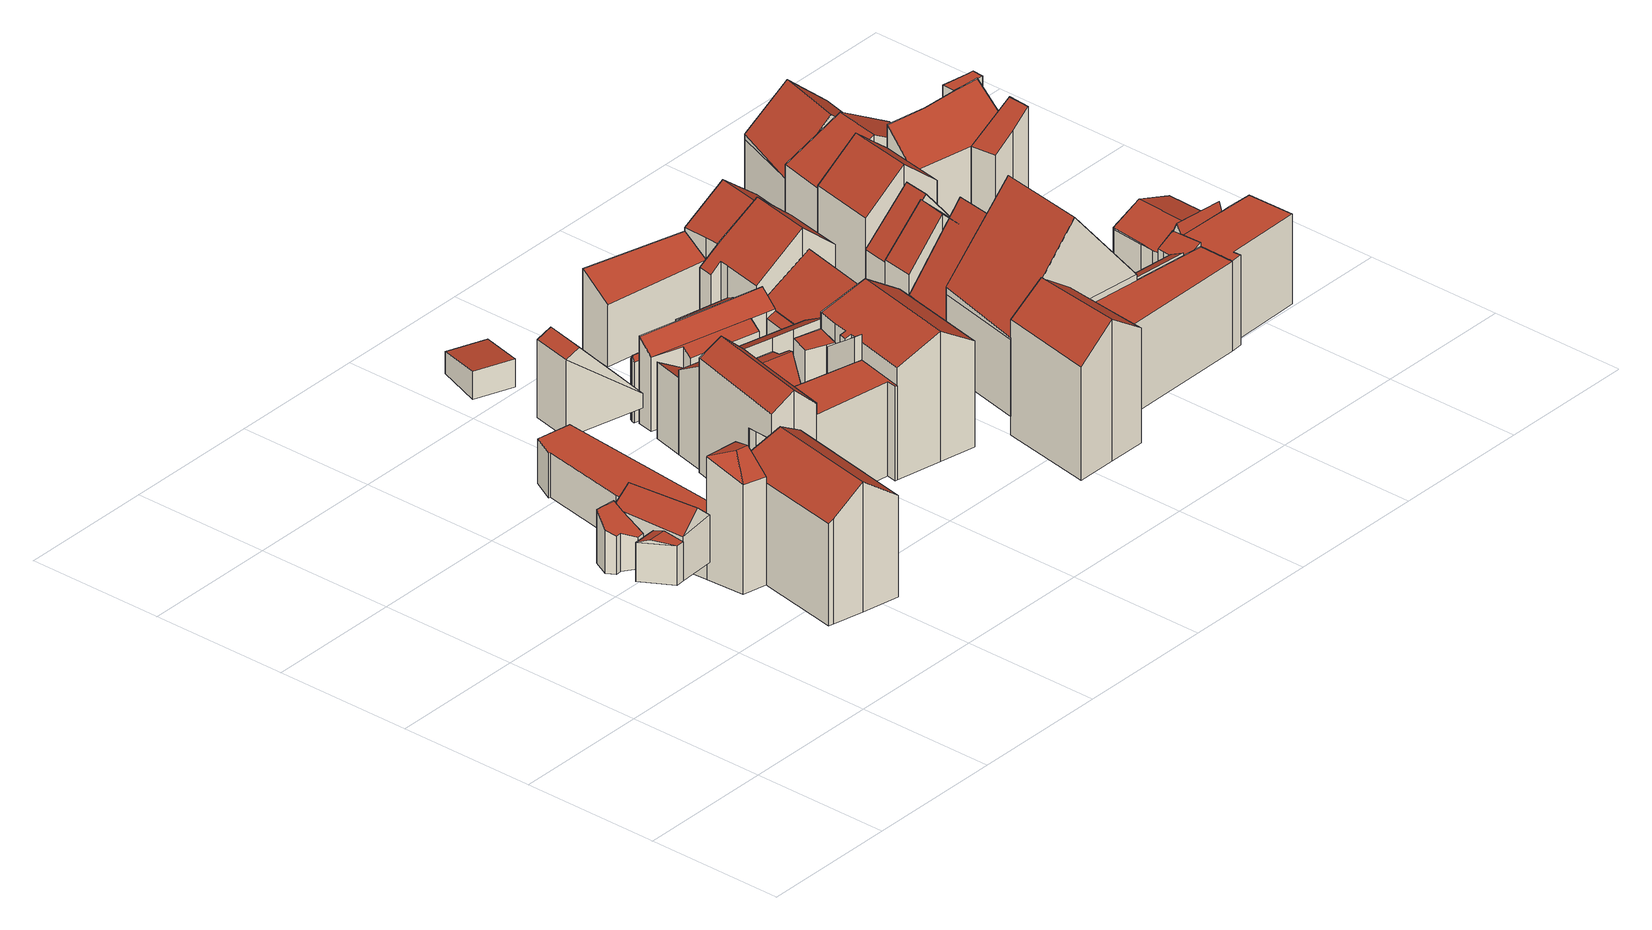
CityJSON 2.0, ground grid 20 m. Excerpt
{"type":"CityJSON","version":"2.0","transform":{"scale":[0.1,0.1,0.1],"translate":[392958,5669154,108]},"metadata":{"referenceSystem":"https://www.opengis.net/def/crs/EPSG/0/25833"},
"CityObjects":{
"building1":{"type":"Building","attributes":{"Gemeindeschluessel":14627140,"Geometrietyp2DReferenz":"3000","function":"31001_9998","roofType":"9999"},"children":["building1-1","building1-2","building1-3"]},
"building1-1":{"type":"BuildingPart","attributes":{"Dachtyp_tdc":"tdcPolyFlatRoof","Dachneigung":32.34,"QualitaetDacherkennung":60,"Geometrietyp2DReferenz":"3000","roofType":"2100","measuredHeight":7.79},"parents":["building1"],"geometry":[{"type":"MultiSurface","lod":"2","boundaries":[[[0,1,2,3]],[[1,4,5,6,2]],[[7,8,9,10]],[[8,11,12,9]],[[11,13,14,12]],[[13,15,16,14]],[[15,0,3,16]],[[15,13,11,8,7,17,4,1,0]],[[3,2,6,10,9,12,14,16]],[[17,5,4]],[[7,10,6,5,17]]],"semantics":{"surfaces":[{"type":"WallSurface"},{"type":"RoofSurface"},{"type":"GroundSurface"},{"type":"ClosureSurface"}],"values":[0,0,0,0,0,0,0,1,2,0,3]}}]},
"building1-2":{"type":"BuildingPart","attributes":{"Dachtyp_tdc":"tdcGableRoof","Dachneigung":10.71,"QualitaetDacherkennung":61,"Geometrietyp2DReferenz":"3000","roofType":"3100","measuredHeight":6.23},"parents":["building1"],"geometry":[{"type":"MultiSurface","lod":"2","boundaries":[[[18,19,20,21]],[[19,22,23,20]],[[22,24,25,23]],[[22,19,26]],[[19,18,27,26]],[[24,22,26,27]],[[21,20,23,25]],[[21,25,24,18]],[[18,24,27]]],"semantics":{"surfaces":[{"type":"WallSurface"},{"type":"RoofSurface"},{"type":"GroundSurface"},{"type":"ClosureSurface"}],"values":[0,0,0,0,1,1,2,3,3]}}]},
"building1-3":{"type":"BuildingPart","attributes":{"Dachtyp_tdc":"tdcGableRoof","Dachneigung":41.96,"QualitaetDacherkennung":70,"Geometrietyp2DReferenz":"3000","roofType":"3100","measuredHeight":9.1},"parents":["building1"],"geometry":[{"type":"MultiSurface","lod":"2","boundaries":[[[28,29,30,31]],[[29,32,18,21,30]],[[5,28,31,6]],[[32,29,33]],[[28,5,34]],[[29,28,34,33]],[[5,17,32,33,34]],[[31,30,21,25,10,6]],[[10,25,24,27,18,32,17,7]],[[6,10,7,17,5]],[[25,21,18,24]],[[24,18,27]]],"semantics":{"surfaces":[{"type":"WallSurface"},{"type":"RoofSurface"},{"type":"GroundSurface"},{"type":"ClosureSurface"}],"values":[0,0,0,0,0,1,1,2,0,3,3,3]}}]},
"building2":{"type":"Building","attributes":{"Gemeindeschluessel":14627140,"Geometrietyp2DReferenz":"3000","function":"31001_9998","roofType":"9999"},"children":["building2-1","building2-2","building2-3","building2-4","building2-5"]},
"building2-1":{"type":"BuildingPart","attributes":{"Dachtyp_tdc":"tdcHipAndGableRoof","Dachneigung":36.72,"QualitaetDacherkennung":51,"Geometrietyp2DReferenz":"3000","roofType":"5000","measuredHeight":18.89},"parents":["building2"],"geometry":[{"type":"MultiSurface","lod":"2","boundaries":[[[35,36,37,38]],[[36,39,40,37]],[[39,41,42,40]],[[41,43,44,42]],[[45,46,47,48,49]],[[50,51,52,53,54]],[[51,55,56,52]],[[55,35,38,56]],[[50,57,46,45,58,59]],[[58,60,43,41,39,36,59]],[[36,35,55,51,50,59]],[[38,37,40,42,44,61,62,48,47,53,52,56]],[[58,63,62,61,60]],[[60,61,44,43]],[[49,63,58,45]],[[48,62,63,49]],[[54,57,50]],[[53,47,46,57,54]]],"semantics":{"surfaces":[{"type":"WallSurface"},{"type":"RoofSurface"},{"type":"GroundSurface"},{"type":"ClosureSurface"}],"values":[0,0,0,0,0,0,0,0,1,1,1,2,3,3,0,3,0,3]}}]},
"building2-2":{"type":"BuildingPart","attributes":{"Dachtyp_tdc":"tdcPolyFlatRoof","Dachneigung":41.8,"QualitaetDacherkennung":26,"Geometrietyp2DReferenz":"3000","roofType":"2100","measuredHeight":17.78},"parents":["building2"],"geometry":[{"type":"MultiSurface","lod":"2","boundaries":[[[64,65,66,67,68]],[[69,54,53,70,71]],[[72,64,68,47,46]],[[72,57,54,69,65,64]],[[68,67,70,53,47]],[[69,71,66,65]],[[71,70,67,66]],[[46,57,72]],[[47,53,54,57,46]]],"semantics":{"surfaces":[{"type":"WallSurface"},{"type":"RoofSurface"},{"type":"GroundSurface"},{"type":"ClosureSurface"}],"values":[0,0,0,1,2,0,3,0,3]}}]},
"building2-3":{"type":"BuildingPart","attributes":{"Dachtyp_tdc":"tdcPolyFlatRoof","Dachneigung":3.46,"QualitaetDacherkennung":58,"Geometrietyp2DReferenz":"3000","roofType":"2100","measuredHeight":9.16},"parents":["building2"],"geometry":[{"type":"MultiSurface","lod":"2","boundaries":[[[66,73,74,67]],[[73,75,76,74]],[[75,77,78,76]],[[77,79,80,78]],[[79,81,82,80]],[[81,71,70,82]],[[71,81,79,77,75,73,66]],[[67,74,76,78,80,82,70]],[[67,70,71,66]]],"semantics":{"surfaces":[{"type":"WallSurface"},{"type":"RoofSurface"},{"type":"GroundSurface"},{"type":"ClosureSurface"}],"values":[0,0,0,0,0,0,1,2,3]}}]},
"building2-4":{"type":"BuildingPart","attributes":{"Dachtyp_tdc":"tdcPolyFlatRoof","Dachneigung":0,"QualitaetDacherkennung":0,"Geometrietyp2DReferenz":"3000","roofType":"9999","measuredHeight":6.48},"parents":["building2"],"geometry":[{"type":"MultiSurface","lod":"2","boundaries":[[[49,83,84,85,86,87,88,89,90,91,63]],[[90,89,92,93]],[[89,88,94,92]],[[88,87,95,94]],[[87,86,96,95]],[[86,85,97,96]],[[85,84,98,97]],[[84,83,99,98]],[[83,49,48,99]],[[93,92,94,95,96,97,98,99,48,62,100]],[[62,48,49,63]],[[93,100,91,90]],[[100,62,63,91]]],"semantics":{"surfaces":[{"type":"RoofSurface"},{"type":"WallSurface"},{"type":"GroundSurface"},{"type":"ClosureSurface"}],"values":[0,1,1,1,1,1,1,1,1,2,3,3,3]}}]},
"building2-5":{"type":"BuildingPart","attributes":{"Dachtyp_tdc":"tdcHipAndGableRoof","Dachneigung":37.63,"QualitaetDacherkennung":44,"Geometrietyp2DReferenz":"3000","roofType":"5000","measuredHeight":18.51},"parents":["building2"],"geometry":[{"type":"MultiSurface","lod":"2","boundaries":[[[101,102,103,44,43]],[[102,104,90,93,103]],[[105,104,102,106]],[[102,101,107,106]],[[107,108,105,106]],[[44,103,93,100,62,61]],[[91,90,104,105]],[[100,93,90,91]],[[108,58,63,91,105]],[[100,91,63,62]],[[60,58,108,107]],[[61,62,63,58,60]],[[101,43,60,107]],[[43,44,61,60]]],"semantics":{"surfaces":[{"type":"WallSurface"},{"type":"RoofSurface"},{"type":"GroundSurface"},{"type":"ClosureSurface"}],"values":[0,0,1,1,1,2,0,3,0,3,0,3,0,3]}}]},
"building3":{"type":"Building","attributes":{"Dachtyp_tdc":"tdcGableRoof","Gemeindeschluessel":14627140,"Dachneigung":46.92,"QualitaetDacherkennung":3,"Geometrietyp2DReferenz":"3000","function":"31001_9998","roofType":"3100","measuredHeight":12.45},"geometry":[{"type":"MultiSurface","lod":"2","boundaries":[[[109,110,111,112]],[[110,113,114,111]],[[113,115,116,114]],[[115,109,112,116]],[[113,110,117]],[[109,115,118]],[[110,109,118,117]],[[115,113,117,118]],[[112,111,114,116]]],"semantics":{"surfaces":[{"type":"WallSurface"},{"type":"RoofSurface"},{"type":"GroundSurface"}],"values":[0,0,0,0,0,0,1,1,2]}}]},
"building4":{"type":"Building","attributes":{"Dachtyp_tdc":"tdcPolyFlatRoof","Gemeindeschluessel":14627140,"Dachneigung":7.16,"QualitaetDacherkennung":87,"Geometrietyp2DReferenz":"3000","function":"31001_9998","roofType":"2100","measuredHeight":4.04},"geometry":[{"type":"MultiSurface","lod":"2","boundaries":[[[119,120,121,122]],[[120,123,124,121]],[[123,125,126,124]],[[125,119,122,126]],[[125,123,120,119]],[[122,121,124,126]]],"semantics":{"surfaces":[{"type":"WallSurface"},{"type":"RoofSurface"},{"type":"GroundSurface"}],"values":[0,0,0,0,1,2]}}]},
"building5":{"type":"Building","attributes":{"Gemeindeschluessel":14627140,"Geometrietyp2DReferenz":"3000","function":"31001_9998","roofType":"9999"},"children":["building5-1","building5-2","building5-3","building5-4","building5-5"]},
"building5-1":{"type":"BuildingPart","attributes":{"Dachtyp_tdc":"tdcGableRoof","Dachneigung":42.73,"QualitaetDacherkennung":72,"Geometrietyp2DReferenz":"3000","roofType":"3100","measuredHeight":18.59},"parents":["building5"],"geometry":[{"type":"MultiSurface","lod":"2","boundaries":[[[127,128,129,130,131]],[[128,132,133,129]],[[132,134,135,133]],[[134,136,137,135]],[[136,138,139,140,137]],[[141,142,143,144,145,146]],[[136,134,132,128]],[[128,127,147,148,142,141,138,136]],[[144,149,150,130,129,133,135,137,140,151,145]],[[148,152,143,142]],[[152,149,144,143]],[[153,152,148,147]],[[153,150,149,152]],[[127,131,153,147]],[[131,130,150,153]],[[141,146,154,139,138]],[[154,151,140,139]],[[146,145,151,154]]],"semantics":{"surfaces":[{"type":"WallSurface"},{"type":"RoofSurface"},{"type":"GroundSurface"},{"type":"ClosureSurface"}],"values":[0,0,0,0,0,0,1,1,2,0,3,0,3,0,3,0,3,3]}}]},
"building5-2":{"type":"BuildingPart","attributes":{"Dachtyp_tdc":"tdcPolyFlatRoof","Dachneigung":0,"QualitaetDacherkennung":36,"Geometrietyp2DReferenz":"3000","roofType":"1000","measuredHeight":13.71},"parents":["building5"],"geometry":[{"type":"MultiSurface","lod":"2","boundaries":[[[143,155,156,144]],[[155,157,158,156]],[[159,160,161,162]],[[160,163,164,161]],[[163,131,130,164]],[[152,153,131,163,160,159,157,155,143]],[[144,156,158,162,161,164,130,150,149]],[[162,158,157,159]],[[150,130,131,153]],[[149,150,153,152]],[[144,149,152,143]]],"semantics":{"surfaces":[{"type":"WallSurface"},{"type":"RoofSurface"},{"type":"GroundSurface"},{"type":"ClosureSurface"}],"values":[0,0,0,0,0,1,2,3,3,3,3]}}]},
"building5-3":{"type":"BuildingPart","attributes":{"Dachtyp_tdc":"tdcPolyFlatRoof","Dachneigung":10.31,"QualitaetDacherkennung":52,"Geometrietyp2DReferenz":"3000","roofType":"2100","measuredHeight":14.03},"parents":["building5"],"geometry":[{"type":"MultiSurface","lod":"2","boundaries":[[[165,166,167,168]],[[166,169,170,167]],[[169,171,172,170]],[[171,173,174,172]],[[173,171,169,166,165]],[[168,167,170,172,174]],[[165,168,174,173]]],"semantics":{"surfaces":[{"type":"WallSurface"},{"type":"RoofSurface"},{"type":"GroundSurface"},{"type":"ClosureSurface"}],"values":[0,0,0,0,1,2,3]}}]},
"building5-4":{"type":"BuildingPart","attributes":{"Dachtyp_tdc":"tdcGableRoof","Dachneigung":64.86,"QualitaetDacherkennung":10,"Geometrietyp2DReferenz":"3000","roofType":"3100","measuredHeight":13.78},"parents":["building5"],"geometry":[{"type":"MultiSurface","lod":"2","boundaries":[[[139,175,176,140]],[[175,177,178,176]],[[177,179,180,178]],[[179,181,182,180]],[[181,183,184,182]],[[183,146,145,184]],[[181,179,177,175,139,154]],[[154,146,183,181]],[[151,140,176,178,180,182,184,145]],[[139,140,151,154]],[[151,145,146,154]]],"semantics":{"surfaces":[{"type":"WallSurface"},{"type":"RoofSurface"},{"type":"GroundSurface"},{"type":"ClosureSurface"}],"values":[0,0,0,0,0,0,1,1,2,3,3]}}]},
"building5-5":{"type":"BuildingPart","attributes":{"Dachtyp_tdc":"tdcGableRoof","Dachneigung":21.39,"QualitaetDacherkennung":45,"Geometrietyp2DReferenz":"3000","roofType":"3100","measuredHeight":18.96},"parents":["building5"],"geometry":[{"type":"MultiSurface","lod":"2","boundaries":[[[185,186,187,188]],[[186,189,190,187]],[[189,191,192,190]],[[191,193,165,168,192]],[[194,195,196,174,173]],[[195,197,198,196]],[[197,199,200,198]],[[199,201,202,200]],[[201,203,159,162,202]],[[204,185,188,158,157]],[[201,199,197,195]],[[195,194,193,191,189,186,185,204,203,201]],[[188,187,190,192,168,174,196,198,200,202,162,158]],[[173,165,193,194]],[[173,174,168,165]],[[157,159,203,204]],[[157,158,162,159]]],"semantics":{"surfaces":[{"type":"WallSurface"},{"type":"RoofSurface"},{"type":"GroundSurface"},{"type":"ClosureSurface"}],"values":[0,0,0,0,0,0,0,0,0,0,1,1,2,0,3,0,3]}}]},
"building6":{"type":"Building","attributes":{"Dachtyp_tdc":"tdcPolyFlatRoof","Gemeindeschluessel":14627140,"Dachneigung":36.92,"QualitaetDacherkennung":30,"Geometrietyp2DReferenz":"3000","function":"31001_9998","roofType":"2100","measuredHeight":16.71},"geometry":[{"type":"MultiSurface","lod":"2","boundaries":[[[205,206,207,208]],[[206,209,210,207]],[[209,211,212,210]],[[211,213,214,212]],[[213,215,216,214]],[[215,217,218,216]],[[217,219,220,218]],[[219,205,208,220]],[[219,217,215,213,211,209,206,205]],[[208,207,210,212,214,216,218,220]]],"semantics":{"surfaces":[{"type":"WallSurface"},{"type":"RoofSurface"},{"type":"GroundSurface"}],"values":[0,0,0,0,0,0,0,0,1,2]}}]},
"building7":{"type":"Building","attributes":{"Dachtyp_tdc":"tdcPolyFlatRoof","Gemeindeschluessel":14627140,"Dachneigung":30.52,"QualitaetDacherkennung":58,"Geometrietyp2DReferenz":"3000","function":"31001_9998","roofType":"2100","measuredHeight":11.02},"geometry":[{"type":"MultiSurface","lod":"2","boundaries":[[[221,222,223,224]],[[222,225,226,223]],[[225,227,228,226]],[[227,229,230,228]],[[229,221,224,230]],[[229,227,225,222,221]],[[224,223,226,228,230]]],"semantics":{"surfaces":[{"type":"WallSurface"},{"type":"RoofSurface"},{"type":"GroundSurface"}],"values":[0,0,0,0,0,1,2]}}]},
"building8":{"type":"Building","attributes":{"Gemeindeschluessel":14627140,"Geometrietyp2DReferenz":"3000","function":"31001_9998","roofType":"9999"},"children":["building8-1","building8-2","building8-3","building8-4","building8-5"]},
"building8-1":{"type":"BuildingPart","attributes":{"Dachtyp_tdc":"tdcPolyFlatRoof","Dachneigung":31.2,"QualitaetDacherkennung":47,"Geometrietyp2DReferenz":"3000","roofType":"2100","measuredHeight":14.94},"parents":["building8"],"geometry":[{"type":"MultiSurface","lod":"2","boundaries":[[[231,232,233,234,235]],[[232,236,237,233]],[[236,238,239,237]],[[238,240,241,242,239]],[[243,244,245,246,247,248]],[[244,243,240,238,236,232,231]],[[234,233,237,239,242,247,246]],[[248,241,240,243]],[[248,247,242,241]],[[235,245,244,231]],[[235,234,246,245]]],"semantics":{"surfaces":[{"type":"WallSurface"},{"type":"RoofSurface"},{"type":"GroundSurface"},{"type":"ClosureSurface"}],"values":[0,0,0,0,0,1,2,0,3,0,3]}}]},
"building8-2":{"type":"BuildingPart","attributes":{"Dachtyp_tdc":"tdcPolyFlatRoof","Dachneigung":31.02,"QualitaetDacherkennung":40,"Geometrietyp2DReferenz":"3000","roofType":"2100","measuredHeight":10.81},"parents":["building8"],"geometry":[{"type":"MultiSurface","lod":"2","boundaries":[[[249,250,251,252]],[[250,253,254,251]],[[255,256,257,258]],[[255,259,260,256]],[[259,249,252,260]],[[259,255,258,253,250,249]],[[252,251,254,257,256,260]],[[258,257,254,253]]],"semantics":{"surfaces":[{"type":"WallSurface"},{"type":"RoofSurface"},{"type":"GroundSurface"},{"type":"ClosureSurface"}],"values":[0,0,0,0,0,1,2,3]}}]},
"building8-3":{"type":"BuildingPart","attributes":{"Dachtyp_tdc":"tdcPolyFlatRoof","Dachneigung":30.81,"QualitaetDacherkennung":77,"Geometrietyp2DReferenz":"3000","roofType":"2100","measuredHeight":11.13},"parents":["building8"],"geometry":[{"type":"MultiSurface","lod":"2","boundaries":[[[261,262,263,264]],[[262,248,247,263]],[[241,265,266,242]],[[265,261,264,266]],[[265,241,248,262,261]],[[264,263,247,242,266]],[[242,247,248,241]]],"semantics":{"surfaces":[{"type":"WallSurface"},{"type":"RoofSurface"},{"type":"GroundSurface"},{"type":"ClosureSurface"}],"values":[0,0,0,0,1,2,3]}}]},
"building8-4":{"type":"BuildingPart","attributes":{"Dachtyp_tdc":"tdcPolyFlatRoof","Dachneigung":38.58,"QualitaetDacherkennung":48,"Geometrietyp2DReferenz":"3000","roofType":"2100","measuredHeight":12.8},"parents":["building8"],"geometry":[{"type":"MultiSurface","lod":"2","boundaries":[[[267,268,269,270,271]],[[268,255,256,269]],[[255,258,257,256]],[[253,272,273,254]],[[272,274,275,276,273]],[[272,253,258,255,268,267,274]],[[276,270,269,256,257,254,273]],[[267,271,275,274]],[[271,270,276,275]],[[254,257,258,253]]],"semantics":{"surfaces":[{"type":"WallSurface"},{"type":"RoofSurface"},{"type":"GroundSurface"},{"type":"ClosureSurface"}],"values":[0,0,0,0,0,1,2,0,3,3]}}]},
"building8-5":{"type":"BuildingPart","attributes":{"Dachtyp_tdc":"tdcGableRoof","Dachneigung":34.44,"QualitaetDacherkennung":52,"Geometrietyp2DReferenz":"3000","roofType":"3100","measuredHeight":15.56},"parents":["building8"],"geometry":[{"type":"MultiSurface","lod":"2","boundaries":[[[277,235,234,278]],[[245,227,279,246]],[[227,271,270,279]],[[275,280,281,276]],[[280,277,278,281]],[[282,283,284,285]],[[286,287,288,289,284,283,275]],[[235,289,288,245]],[[277,285,284,289,235]],[[245,288,287,227]],[[227,287,286,271]],[[271,286,275]],[[280,282,285,277]],[[275,283,282,280]],[[278,234,246,279,270,276,281]],[[246,234,235,245]],[[276,270,271,275]]],"semantics":{"surfaces":[{"type":"WallSurface"},{"type":"RoofSurface"},{"type":"GroundSurface"},{"type":"ClosureSurface"}],"values":[0,0,0,0,0,1,1,0,0,0,0,0,0,0,2,3,3]}}]},
"building9":{"type":"Building","attributes":{"Dachtyp_tdc":"tdcPolyFlatRoof","Gemeindeschluessel":14627140,"Dachneigung":26.8,"QualitaetDacherkennung":68,"Geometrietyp2DReferenz":"3000","function":"31001_9998","roofType":"2100","measuredHeight":10.1},"geometry":[{"type":"MultiSurface","lod":"2","boundaries":[[[227,290,226,228]],[[290,291,292,226]],[[291,271,293,292]],[[271,227,228,293]],[[271,291,290,227]],[[228,226,292,293]]],"semantics":{"surfaces":[{"type":"WallSurface"},{"type":"RoofSurface"},{"type":"GroundSurface"}],"values":[0,0,0,0,1,2]}}]},
"building10":{"type":"Building","attributes":{"Gemeindeschluessel":14627140,"Geometrietyp2DReferenz":"3000","function":"31001_9998","roofType":"9999"},"children":["building10-1","building10-2","building10-3","building10-4"]},
"building10-1":{"type":"BuildingPart","attributes":{"Dachtyp_tdc":"tdcPolyFlatRoof","Dachneigung":29.76,"QualitaetDacherkennung":51,"Geometrietyp2DReferenz":"3000","roofType":"2100","measuredHeight":11.48},"parents":["building10"],"geometry":[{"type":"MultiSurface","lod":"2","boundaries":[[[294,295,296,297,298]],[[299,300,301,302,303]],[[300,304,305,301]],[[304,300,299,295,294]],[[298,297,302,301,305]],[[299,303,296,295]],[[303,302,297,296]],[[298,305,304,294]]],"semantics":{"surfaces":[{"type":"WallSurface"},{"type":"RoofSurface"},{"type":"GroundSurface"},{"type":"ClosureSurface"}],"values":[0,0,0,1,2,0,3,3]}}]},
"building10-2":{"type":"BuildingPart","attributes":{"Dachtyp_tdc":"tdcPolyFlatRoof","Dachneigung":0,"QualitaetDacherkennung":44,"Geometrietyp2DReferenz":"3000","roofType":"1000","measuredHeight":7.22},"parents":["building10"],"geometry":[{"type":"MultiSurface","lod":"2","boundaries":[[[296,306,307,297]],[[308,309,310,311]],[[309,303,302,310]],[[309,308,306,296,303]],[[302,297,307,311,310]],[[297,302,303,296]],[[311,307,306,308]]],"semantics":{"surfaces":[{"type":"WallSurface"},{"type":"RoofSurface"},{"type":"GroundSurface"},{"type":"ClosureSurface"}],"values":[0,0,0,1,2,3,3]}}]},
"building10-3":{"type":"BuildingPart","attributes":{"Dachtyp_tdc":"tdcGableRoof","Dachneigung":39.91,"QualitaetDacherkennung":73,"Geometrietyp2DReferenz":"3000","roofType":"3100","measuredHeight":18.62},"parents":["building10"],"geometry":[{"type":"MultiSurface","lod":"2","boundaries":[[[312,313,314,315]],[[313,316,317,314]],[[316,318,319,317]],[[318,320,321,319]],[[320,322,323,321]],[[322,324,325,323]],[[324,326,327,325]],[[326,328,294,298,327]],[[329,312,315,305,304]],[[326,324,322,320]],[[320,318,316,313,312,329,328,326]],[[315,314,317,319,321,323,325,327,298,305]],[[329,304,294,328]],[[304,305,298,294]]],"semantics":{"surfaces":[{"type":"WallSurface"},{"type":"RoofSurface"},{"type":"GroundSurface"},{"type":"ClosureSurface"}],"values":[0,0,0,0,0,0,0,0,0,1,1,2,0,3]}}]},
"building10-4":{"type":"BuildingPart","attributes":{"Dachtyp_tdc":"tdcFreeFormRoof","Dachneigung":59.51,"QualitaetDacherkennung":10,"Geometrietyp2DReferenz":"3000","roofType":"5000","measuredHeight":9.72},"parents":["building10"],"geometry":[{"type":"MultiSurface","lod":"2","boundaries":[[[330,331,332,333]],[[331,334,335,332]],[[334,336,308,311,335]],[[337,307,306]],[[337,338,339,307]],[[338,330,333,339]],[[337,336,340]],[[336,334,331,340]],[[331,330,338,337,340]],[[333,332,335,311,307,339]],[[306,308,336,337]],[[307,311,308,306]]],"semantics":{"surfaces":[{"type":"WallSurface"},{"type":"RoofSurface"},{"type":"GroundSurface"},{"type":"ClosureSurface"}],"values":[0,0,0,0,0,0,1,1,1,2,0,3]}}]},
"building11":{"type":"Building","attributes":{"Dachtyp_tdc":"tdcPolyFlatRoof","Gemeindeschluessel":14627140,"Dachneigung":31.06,"QualitaetDacherkennung":54,"Geometrietyp2DReferenz":"3000","function":"31001_9998","roofType":"2100","measuredHeight":11.95},"geometry":[{"type":"MultiSurface","lod":"2","boundaries":[[[341,342,343,344]],[[342,345,346,343]],[[345,347,348,346]],[[347,341,344,348]],[[347,345,342,341]],[[344,343,346,348]]],"semantics":{"surfaces":[{"type":"WallSurface"},{"type":"RoofSurface"},{"type":"GroundSurface"}],"values":[0,0,0,0,1,2]}}]},
"building12":{"type":"Building","attributes":{"Dachtyp_tdc":"tdcGableRoof","Gemeindeschluessel":14627140,"Dachneigung":37.2,"QualitaetDacherkennung":75,"Geometrietyp2DReferenz":"3000","function":"31001_9998","roofType":"3100","measuredHeight":17.31},"geometry":[{"type":"MultiSurface","lod":"2","boundaries":[[[349,350,351,352]],[[350,353,354,351]],[[353,355,356,354]],[[355,357,358,356]],[[357,359,360,358]],[[359,361,362,360]],[[361,349,352,362]],[[357,355,353,350,349]],[[349,361,359,357]],[[352,351,354,356,358,360,362]]],"semantics":{"surfaces":[{"type":"WallSurface"},{"type":"RoofSurface"},{"type":"GroundSurface"}],"values":[0,0,0,0,0,0,0,1,1,2]}}]},
"building13":{"type":"Building","attributes":{"Dachtyp_tdc":"tdcGableRoof","Gemeindeschluessel":14627140,"Dachneigung":48.92,"QualitaetDacherkennung":55,"Geometrietyp2DReferenz":"3000","function":"31001_9998","roofType":"3100","measuredHeight":24.07},"geometry":[{"type":"MultiSurface","lod":"2","boundaries":[[[363,364,365,366]],[[364,367,368,365]],[[367,369,370,368]],[[369,371,372,370]],[[371,373,374,372]],[[373,375,376,374]],[[375,363,366,376]],[[377,378,379,380]],[[378,373,381,382,383,384,379]],[[363,380,379,384,364]],[[364,384,383,367]],[[367,383,382,369]],[[369,382,381,371]],[[371,381,373]],[[375,377,380,363]],[[373,378,377,375]],[[366,365,368,370,372,374,376]]],"semantics":{"surfaces":[{"type":"WallSurface"},{"type":"RoofSurface"},{"type":"GroundSurface"}],"values":[0,0,0,0,0,0,0,1,1,0,0,0,0,0,0,0,2]}}]},
"building14":{"type":"Building","attributes":{"Dachtyp_tdc":"tdcGableRoof","Gemeindeschluessel":14627140,"Dachneigung":51.82,"QualitaetDacherkennung":73,"Geometrietyp2DReferenz":"3000","function":"31001_9998","roofType":"3100","measuredHeight":17.59},"geometry":[{"type":"MultiSurface","lod":"2","boundaries":[[[385,386,387,388]],[[386,389,390,387]],[[389,391,392,390]],[[391,385,388,392]],[[389,386,393]],[[385,391,394]],[[386,385,394,393]],[[391,389,393,394]],[[388,387,390,392]]],"semantics":{"surfaces":[{"type":"WallSurface"},{"type":"RoofSurface"},{"type":"GroundSurface"}],"values":[0,0,0,0,0,0,1,1,2]}}]},
"building15":{"type":"Building","attributes":{"Gemeindeschluessel":14627140,"Geometrietyp2DReferenz":"3000","function":"31001_9998","roofType":"9999"},"children":["building15-1","building15-2","building15-3","building15-4"]},
"building15-1":{"type":"BuildingPart","attributes":{"Dachtyp_tdc":"tdcPolyFlatRoof","Dachneigung":0,"QualitaetDacherkennung":46,"Geometrietyp2DReferenz":"3000","roofType":"1000","measuredHeight":13.16},"parents":["building15"],"geometry":[{"type":"MultiSurface","lod":"2","boundaries":[[[395,396,397,398,399]],[[400,401,402,403]],[[400,404,405,401]],[[404,406,407,405]],[[406,408,409,407]],[[408,410,411,409]],[[410,412,413,414,411]],[[412,410,408,406,404,400,403,396,395]],[[398,397,402,401,405,407,409,411,414]],[[403,402,397,396]],[[399,413,412,395]],[[399,398,414,413]]],"semantics":{"surfaces":[{"type":"WallSurface"},{"type":"RoofSurface"},{"type":"GroundSurface"},{"type":"ClosureSurface"}],"values":[0,0,0,0,0,0,0,1,2,3,0,3]}}]},
"building15-2":{"type":"BuildingPart","attributes":{"Dachtyp_tdc":"tdcGableRoof","Dachneigung":36.34,"QualitaetDacherkennung":87,"Geometrietyp2DReferenz":"3000","roofType":"3100","measuredHeight":20.65},"parents":["building15"],"geometry":[{"type":"MultiSurface","lod":"2","boundaries":[[[415,416,417,418]],[[416,419,420,417]],[[419,421,422,420]],[[421,423,424,422]],[[423,425,426,427,424]],[[428,415,418,429,430]],[[423,421,419,416]],[[416,415,428,425,423]],[[418,417,420,422,424,427,429]],[[428,430,426,425]],[[430,429,427,426]]],"semantics":{"surfaces":[{"type":"WallSurface"},{"type":"RoofSurface"},{"type":"GroundSurface"},{"type":"ClosureSurface"}],"values":[0,0,0,0,0,0,1,1,2,0,3]}}]},
"building15-3":{"type":"BuildingPart","attributes":{"Dachtyp_tdc":"tdcFreeFormRoof","Dachneigung":67.02,"QualitaetDacherkennung":30,"Geometrietyp2DReferenz":"3000","roofType":"5000","measuredHeight":14.68},"parents":["building15"],"geometry":[{"type":"MultiSurface","lod":"2","boundaries":[[[431,403,402,432]],[[396,433,434,397]],[[433,431,432,434]],[[435,433,396]],[[436,435,396,403]],[[436,403,431]],[[435,436,431,433]],[[432,402,397,434]],[[397,402,403,396]]],"semantics":{"surfaces":[{"type":"WallSurface"},{"type":"RoofSurface"},{"type":"GroundSurface"},{"type":"ClosureSurface"}],"values":[0,0,0,0,1,0,1,2,3]}}]},
"building15-4":{"type":"BuildingPart","attributes":{"Dachtyp_tdc":"tdcPolyFlatRoof","Dachneigung":0,"QualitaetDacherkennung":48,"Geometrietyp2DReferenz":"3000","roofType":"1000","measuredHeight":13.04},"parents":["building15"],"geometry":[{"type":"MultiSurface","lod":"2","boundaries":[[[426,437,438,427]],[[437,399,398,438]],[[413,439,440,414]],[[439,430,429,440]],[[430,439,413,399,437,426]],[[427,438,398,414,440,429]],[[414,398,399,413]],[[427,429,430,426]]],"semantics":{"surfaces":[{"type":"WallSurface"},{"type":"RoofSurface"},{"type":"GroundSurface"},{"type":"ClosureSurface"}],"values":[0,0,0,0,1,2,3,3]}}]},
"building16":{"type":"Building","attributes":{"Dachtyp_tdc":"tdcGableRoof","Gemeindeschluessel":14627140,"Dachneigung":43.88,"QualitaetDacherkennung":34,"Geometrietyp2DReferenz":"3000","function":"31001_9998","roofType":"3100","measuredHeight":16.61},"geometry":[{"type":"MultiSurface","lod":"2","boundaries":[[[441,442,443,444]],[[442,445,446,443]],[[445,447,448,446]],[[447,449,450,448]],[[449,451,452,450]],[[451,453,454,452]],[[453,455,456,454]],[[455,441,444,456]],[[451,449,447,445]],[[445,442,441,455,453,451]],[[444,443,446,448,450,452,454,456]]],"semantics":{"surfaces":[{"type":"WallSurface"},{"type":"RoofSurface"},{"type":"GroundSurface"}],"values":[0,0,0,0,0,0,0,0,1,1,2]}}]},
"building17":{"type":"Building","attributes":{"Dachtyp_tdc":"tdcFreeFormRoof","Gemeindeschluessel":14627140,"Dachneigung":51.37,"QualitaetDacherkennung":53,"Geometrietyp2DReferenz":"3000","function":"31001_9998","roofType":"5000","measuredHeight":16.2},"geometry":[{"type":"MultiSurface","lod":"2","boundaries":[[[457,458,459,460]],[[458,461,462,459]],[[461,463,464,462]],[[463,465,466,464]],[[465,467,468,466]],[[467,457,460,468]],[[469,470,471,472]],[[473,474,475,469,472,467]],[[461,475,474,463]],[[458,470,469,475,461]],[[463,474,473,465]],[[465,473,467]],[[457,471,470,458]],[[467,472,471,457]],[[460,459,462,464,466,468]]],"semantics":{"surfaces":[{"type":"WallSurface"},{"type":"RoofSurface"},{"type":"GroundSurface"}],"values":[0,0,0,0,0,0,1,1,0,0,0,0,0,0,2]}}]},
"building18":{"type":"Building","attributes":{"Dachtyp_tdc":"tdcGableRoof","Gemeindeschluessel":14627140,"Dachneigung":39.93,"QualitaetDacherkennung":62,"Geometrietyp2DReferenz":"3000","function":"31001_9998","roofType":"3100","measuredHeight":18.8},"geometry":[{"type":"MultiSurface","lod":"2","boundaries":[[[476,477,478,479]],[[477,480,481,478]],[[480,482,462,481]],[[482,483,484,462]],[[483,485,459,484]],[[485,486,487,459]],[[486,476,479,487]],[[483,482,480,477,476]],[[476,486,485,483]],[[479,478,481,462,484,459,487]]],"semantics":{"surfaces":[{"type":"WallSurface"},{"type":"RoofSurface"},{"type":"GroundSurface"}],"values":[0,0,0,0,0,0,0,1,1,2]}}]},
"building19":{"type":"Building","attributes":{"Dachtyp_tdc":"tdcGableRoof","Gemeindeschluessel":14627140,"Dachneigung":24.1,"QualitaetDacherkennung":64,"Geometrietyp2DReferenz":"3000","function":"31001_9998","roofType":"3100","measuredHeight":16.64},"geometry":[{"type":"MultiSurface","lod":"2","boundaries":[[[488,489,490,491]],[[489,492,493,490]],[[492,494,495,493]],[[494,496,497,495]],[[496,498,499,497]],[[498,500,501,499]],[[500,502,503,501]],[[502,504,505,503]],[[504,488,491,505]],[[500,498,496,494]],[[494,492,489,488,504,502,500]],[[491,490,493,495,497,499,501,503,505]]],"semantics":{"surfaces":[{"type":"WallSurface"},{"type":"RoofSurface"},{"type":"GroundSurface"}],"values":[0,0,0,0,0,0,0,0,0,1,1,2]}}]},
"building20":{"type":"Building","attributes":{"Dachtyp_tdc":"tdcPolyFlatRoof","Gemeindeschluessel":14627140,"Dachneigung":0,"QualitaetDacherkennung":16,"Geometrietyp2DReferenz":"3000","function":"31001_9998","roofType":"1000","measuredHeight":2.37},"geometry":[{"type":"MultiSurface","lod":"2","boundaries":[[[506,507,508,509]],[[507,510,511,508]],[[510,512,513,511]],[[512,506,509,513]],[[512,510,507,506]],[[509,508,511,513]]],"semantics":{"surfaces":[{"type":"WallSurface"},{"type":"RoofSurface"},{"type":"GroundSurface"}],"values":[0,0,0,0,1,2]}}]},
"building21":{"type":"Building","attributes":{"Dachtyp_tdc":"tdcPolyFlatRoof","Gemeindeschluessel":14627140,"Dachneigung":2.97,"QualitaetDacherkennung":45,"Geometrietyp2DReferenz":"3000","function":"31001_9998","roofType":"2100","measuredHeight":2.1},"geometry":[{"type":"MultiSurface","lod":"2","boundaries":[[[514,515,516,517]],[[515,518,519,516]],[[518,520,521,519]],[[520,522,523,521]],[[522,524,525,523]],[[524,514,517,525]],[[524,522,520,518,515,514]],[[517,516,519,521,523,525]]],"semantics":{"surfaces":[{"type":"WallSurface"},{"type":"RoofSurface"},{"type":"GroundSurface"}],"values":[0,0,0,0,0,0,1,2]}}]},
"building22":{"type":"Building","attributes":{"Gemeindeschluessel":14627140,"Geometrietyp2DReferenz":"3000","function":"31001_9998","roofType":"9999"},"children":["building22-1","building22-2","building22-3","building22-4"]},
"building22-1":{"type":"BuildingPart","attributes":{"Dachtyp_tdc":"tdcPolyFlatRoof","Dachneigung":3.43,"QualitaetDacherkennung":69,"Geometrietyp2DReferenz":"3000","roofType":"2100","measuredHeight":4.77},"parents":["building22"],"geometry":[{"type":"MultiSurface","lod":"2","boundaries":[[[526,527,528,529]],[[527,530,531,528]],[[532,526,529,533]],[[532,530,527,526]],[[529,528,531,533]],[[532,533,531,530]]],"semantics":{"surfaces":[{"type":"WallSurface"},{"type":"RoofSurface"},{"type":"GroundSurface"},{"type":"ClosureSurface"}],"values":[0,0,0,1,2,3]}}]},
"building22-2":{"type":"BuildingPart","attributes":{"Dachtyp_tdc":"tdcPolyFlatRoof","Dachneigung":29.77,"QualitaetDacherkennung":68,"Geometrietyp2DReferenz":"3000","roofType":"2100","measuredHeight":11.46},"parents":["building22"],"geometry":[{"type":"MultiSurface","lod":"2","boundaries":[[[534,535,536,537,538,539]],[[535,540,541,536]],[[542,543,544,545]],[[543,546,547,548,544]],[[546,543,542,540,535,534]],[[537,536,541,545,544,548]],[[545,541,540,542]],[[539,547,546,534]],[[538,537,548,547]],[[538,547,539]]],"semantics":{"surfaces":[{"type":"WallSurface"},{"type":"RoofSurface"},{"type":"GroundSurface"},{"type":"ClosureSurface"}],"values":[0,0,0,0,1,2,3,0,3,3]}}]},
"building22-3":{"type":"BuildingPart","attributes":{"Dachtyp_tdc":"tdcGableRoof","Dachneigung":19.95,"QualitaetDacherkennung":62,"Geometrietyp2DReferenz":"3000","roofType":"3100","measuredHeight":11.57},"parents":["building22"],"geometry":[{"type":"MultiSurface","lod":"2","boundaries":[[[549,538,537,550]],[[547,551,552,548]],[[551,553,532,533,552]],[[554,555,556,531,530]],[[555,549,550,556]],[[557,558,559,560]],[[561,551,547,539,560,559,562]],[[553,561,562,554]],[[554,562,559,558,555]],[[549,557,560,539,538]],[[551,561,553]],[[555,558,557,549]],[[550,537,548,552,533,531,556]],[[548,537,538,547]],[[530,532,553,554]],[[530,531,533,532]],[[538,539,547]]],"semantics":{"surfaces":[{"type":"WallSurface"},{"type":"RoofSurface"},{"type":"GroundSurface"},{"type":"ClosureSurface"}],"values":[0,0,0,0,0,1,1,0,0,0,0,0,2,3,0,3,3]}}]},
"building22-4":{"type":"BuildingPart","attributes":{"Dachtyp_tdc":"tdcPolyFlatRoof","Dachneigung":28.71,"QualitaetDacherkennung":61,"Geometrietyp2DReferenz":"3000","roofType":"2100","measuredHeight":11.26},"parents":["building22"],"geometry":[{"type":"MultiSurface","lod":"2","boundaries":[[[563,564,565,566]],[[564,567,542,545,565]],[[568,563,566,541,540]],[[568,567,564,563]],[[566,565,545,541]],[[540,542,567,568]],[[540,541,545,542]]],"semantics":{"surfaces":[{"type":"WallSurface"},{"type":"RoofSurface"},{"type":"GroundSurface"},{"type":"ClosureSurface"}],"values":[0,0,0,1,2,0,3]}}]},
"building23":{"type":"Building","attributes":{"Gemeindeschluessel":14627140,"Geometrietyp2DReferenz":"3000","function":"31001_9998","roofType":"9999"},"children":["building23-1","building23-2"]},
"building23-1":{"type":"BuildingPart","attributes":{"Dachtyp_tdc":"tdcGableRoof","Dachneigung":69.08,"QualitaetDacherkennung":15,"Geometrietyp2DReferenz":"3000","roofType":"3100","measuredHeight":5.4},"parents":["building23"],"geometry":[{"type":"MultiSurface","lod":"2","boundaries":[[[569,570,571,572]],[[570,573,574,571]],[[573,575,576,574]],[[577,569,572,578]],[[577,579,580,581]],[[580,579,582,583,584]],[[570,584,583,573]],[[569,581,580,584,570]],[[573,583,582,575]],[[577,581,569]],[[572,571,574,576,578]],[[578,576,575,577]],[[575,582,579,577]]],"semantics":{"surfaces":[{"type":"WallSurface"},{"type":"RoofSurface"},{"type":"GroundSurface"},{"type":"ClosureSurface"}],"values":[0,0,0,0,1,1,0,0,0,0,2,3,3]}}]},
"building23-2":{"type":"BuildingPart","attributes":{"Dachtyp_tdc":"tdcGableRoof","Dachneigung":39.93,"QualitaetDacherkennung":58,"Geometrietyp2DReferenz":"3000","roofType":"3100","measuredHeight":16.64},"parents":["building23"],"geometry":[{"type":"MultiSurface","lod":"2","boundaries":[[[585,586,587,588]],[[586,589,577,578,587]],[[590,591,592,576,575,582]],[[591,585,588,592]],[[591,593,594,595]],[[596,597,594,593,590]],[[586,597,596,589]],[[585,595,594,597,586]],[[589,596,590]],[[591,595,585]],[[590,593,591]],[[588,587,578,576,592]],[[582,579,577,589,590]],[[575,576,578,577]],[[575,577,579,582]]],"semantics":{"surfaces":[{"type":"WallSurface"},{"type":"RoofSurface"},{"type":"GroundSurface"},{"type":"ClosureSurface"}],"values":[0,0,0,0,1,1,0,0,0,0,0,2,0,3,3]}}]},
"building24":{"type":"Building","attributes":{"Gemeindeschluessel":14627140,"Geometrietyp2DReferenz":"3000","function":"31001_9998","roofType":"9999"},"children":["building24-1","building24-2"]},
"building24-1":{"type":"BuildingPart","attributes":{"Dachtyp_tdc":"tdcPolyFlatRoof","Dachneigung":37.35,"QualitaetDacherkennung":57,"Geometrietyp2DReferenz":"3000","roofType":"2100","measuredHeight":17.81},"parents":["building24"],"geometry":[{"type":"MultiSurface","lod":"2","boundaries":[[[598,599,600,601,602]],[[599,603,604,600]],[[603,605,606,604]],[[605,607,608,606]],[[605,603,599,598,609,607]],[[608,601,600,604,606]],[[602,609,598]],[[601,608,607,609,602]]],"semantics":{"surfaces":[{"type":"WallSurface"},{"type":"RoofSurface"},{"type":"GroundSurface"},{"type":"ClosureSurface"}],"values":[0,0,0,0,1,2,0,3]}}]},
"building24-2":{"type":"BuildingPart","attributes":{"Dachtyp_tdc":"tdcPolyFlatRoof","Dachneigung":42.14,"QualitaetDacherkennung":51,"Geometrietyp2DReferenz":"3000","roofType":"2100","measuredHeight":18.09},"parents":["building24"],"geometry":[{"type":"MultiSurface","lod":"2","boundaries":[[[610,611,612,613]],[[611,614,615,612]],[[614,616,617,615]],[[616,602,601,617]],[[618,619,608,607]],[[618,610,613,619]],[[618,607,609,602,616,614,611,610]],[[613,612,615,617,601,608,619]],[[608,601,602,609,607]]],"semantics":{"surfaces":[{"type":"WallSurface"},{"type":"RoofSurface"},{"type":"GroundSurface"},{"type":"ClosureSurface"}],"values":[0,0,0,0,0,0,1,2,3]}}]},
"building25":{"type":"Building","attributes":{"Dachtyp_tdc":"tdcGableRoof","Gemeindeschluessel":14627140,"Dachneigung":52.17,"QualitaetDacherkennung":5,"Geometrietyp2DReferenz":"3000","function":"31001_9998","roofType":"3100","measuredHeight":7.41},"geometry":[{"type":"MultiSurface","lod":"2","boundaries":[[[620,621,622,623]],[[621,624,625,622]],[[624,626,627,625]],[[626,620,623,627]],[[624,621,628]],[[620,626,629]],[[621,620,629,628]],[[626,624,628,629]],[[623,622,625,627]]],"semantics":{"surfaces":[{"type":"WallSurface"},{"type":"RoofSurface"},{"type":"GroundSurface"}],"values":[0,0,0,0,0,0,1,1,2]}}]},
"building26":{"type":"Building","attributes":{"Dachtyp_tdc":"tdcPolyFlatRoof","Gemeindeschluessel":14627140,"Dachneigung":0,"QualitaetDacherkennung":51,"Geometrietyp2DReferenz":"3000","function":"31001_9998","roofType":"1000","measuredHeight":2.69},"geometry":[{"type":"MultiSurface","lod":"2","boundaries":[[[630,631,632,633]],[[631,634,635,632]],[[634,636,637,635]],[[636,638,639,637]],[[638,630,633,639]],[[638,636,634,631,630]],[[633,632,635,637,639]]],"semantics":{"surfaces":[{"type":"WallSurface"},{"type":"RoofSurface"},{"type":"GroundSurface"}],"values":[0,0,0,0,0,1,2]}}]},
"building27":{"type":"Building","attributes":{"Dachtyp_tdc":"tdcPolyFlatRoof","Gemeindeschluessel":14627140,"Dachneigung":0,"QualitaetDacherkennung":27,"Geometrietyp2DReferenz":"3000","function":"31001_9998","roofType":"1000","measuredHeight":17.12},"geometry":[{"type":"MultiSurface","lod":"2","boundaries":[[[640,641,642,643]],[[641,644,645,642]],[[644,646,647,645]],[[646,648,649,647]],[[648,650,651,649]],[[650,640,643,651]],[[650,648,646,644,641,640]],[[643,642,645,647,649,651]]],"semantics":{"surfaces":[{"type":"WallSurface"},{"type":"RoofSurface"},{"type":"GroundSurface"}],"values":[0,0,0,0,0,0,1,2]}}]}
},
"vertices":[
[19,276,267],[29,276,266],[29,276,189],[19,276,189],[50,275,265],[50,275,257],[50,275,189],[52,229,235],[41,228,235],[41,228,189],[52,229,189],[23,241,244],[23,241,189],[15,240,244],[15,240,189],[7,252,252],[7,252,189],[50,261,256],
[56,168,246],[44,167,246],[44,167,189],[56,168,189],[18,212,245],[18,212,189],[53,214,245],[53,214,189],[27,196,251],[54,197,251],
[97,272,261],[110,171,258],[110,171,189],[97,272,189],[56,168,253],[86,170,280],[76,273,280],
[272,4,277],[218,15,318],[218,15,129],[272,4,129],[173,24,282],[173,24,129],[166,26,277],[166,26,129],[188,146,277],[188,146,129],[205,204,276],[234,201,277],[234,201,129],[205,204,129],[205,204,194],[309,194,277],[307,186,277],[307,186,129],[309,194,129],[309,194,240],[272,8,277],[272,8,129],[268,198,277],[199,205,276],[249,175,318],[195,182,276],[195,182,129],[199,205,129],[199,205,194],
[235,214,307],[250,213,293],[250,213,221],[250,213,129],[235,214,129],[311,207,239],[311,207,129],[311,207,221],[234,201,307],
[256,272,217],[256,272,129],[297,268,217],[297,268,129],[300,268,217],[300,268,129],[320,266,217],[320,266,129],[323,265,217],[323,265,129],
[232,473,194],[235,503,194],[184,512,194],[168,480,194],[170,479,194],[147,353,194],[146,285,194],[150,210,194],[151,210,194],[146,285,129],[150,210,129],[147,353,129],[170,479,129],[168,480,129],[184,512,129],[235,503,129],[232,473,129],[151,210,129],
[188,146,286],[153,153,288],[153,153,129],[150,210,307],[151,210,308],[177,185,314],[195,182,314],[199,205,308],
[269,538,257],[282,596,257],[282,596,144],[269,538,144],[397,569,165],[397,569,144],[383,511,165],[383,511,144],[302,591,268],[289,533,268],
[273,692,176],[297,757,167],[297,757,135],[273,692,135],[353,736,167],[353,736,135],[329,671,176],[329,671,135],
[476,310,188],[442,317,220],[442,317,34],[476,310,34],[476,310,171],[408,324,199],[408,324,34],[448,475,200],[448,475,34],[480,467,220],[480,467,34],[514,460,188],[514,460,167],[514,460,34],[505,421,187],[494,377,187],[494,377,171],[494,377,34],[505,421,34],[505,421,128],[476,312,188],[479,312,186],[479,312,34],[476,312,34],[509,441,34],[479,312,171],[476,312,171],[509,441,172],
[598,353,171],[598,353,34],[609,350,171],[609,350,34],[592,278,171],[589,279,171],[589,279,34],[592,278,34],[591,293,171],[591,293,34],
[621,403,169],[610,407,169],[610,407,34],[621,403,34],[582,418,170],[582,418,34],[589,443,174],[589,443,34],[628,432,174],[628,432,34],
[558,450,167],[558,450,34],[555,437,170],[555,437,34],[569,433,170],[569,433,34],[568,427,172],[568,427,34],[563,407,127],[563,407,34],
[614,371,197],[605,373,194],[605,373,34],[614,371,34],[608,384,194],[608,384,34],[616,382,197],[616,382,34],[621,403,197],[628,432,198],[692,415,223],[692,415,34],[742,402,189],[742,402,34],[712,255,188],[712,255,34],[659,265,223],[659,265,34],[592,278,197],[609,350,197],
[598,353,208],[610,407,166],[610,407,41],[598,353,41],[621,403,168],[621,403,41],[616,382,184],[616,382,41],[608,384,184],[608,384,41],[605,373,192],[605,373,41],[614,371,192],[614,371,41],[609,350,208],[609,350,41],
[501,507,153],[504,522,144],[504,522,43],[501,507,43],[636,491,144],[636,491,43],[649,488,144],[649,488,43],[646,473,153],[646,473,43],
[636,430,188],[589,443,187],[589,443,38],[636,430,38],[636,430,144],[558,450,187],[558,450,38],[448,475,188],[448,475,38],[458,517,161],[458,517,149],[458,517,38],[501,507,161],[646,473,161],[646,473,144],[646,473,38],[501,507,38],[501,507,124],
[517,549,136],[521,563,145],[521,563,38],[517,549,38],[476,577,146],[476,577,38],[624,541,146],[624,541,38],[624,542,38],[624,542,146],[620,525,136],[620,525,38],
[511,551,124],[504,522,124],[504,522,38],[511,551,38],[469,561,149],[469,561,38],
[660,533,146],[647,536,146],[647,536,38],[660,533,38],[660,533,144],[481,600,165],[481,600,38],[665,558,166],[665,558,144],[665,558,38],
[742,402,144],[742,402,38],[649,488,38],[774,533,144],[774,533,38],[774,533,146],[735,542,194],[704,412,194],[742,402,148],[660,533,145],[649,488,145],[646,473,145],[636,430,145],
[636,491,137],[647,536,137],[647,536,43],[660,533,43],
[657,560,157],[579,577,155],[579,577,114],[579,577,42],[657,560,42],[585,611,136],[590,634,123],[590,634,42],[585,611,42],[585,611,114],[669,618,123],[669,618,42],
[527,589,114],[527,589,42],[530,600,114],[535,619,114],[535,619,42],[530,600,42],
[671,630,170],[656,633,157],[656,633,42],[671,630,42],[660,655,157],[660,655,42],[692,648,184],[692,648,42],[743,633,228],[743,633,42],[792,619,184],[792,619,42],[774,533,185],[774,533,42],[725,544,228],[725,544,42],[657,560,170],[669,618,170],
[473,602,130],[474,606,138],[474,606,42],[473,602,42],[476,610,130],[476,610,42],[530,600,130],[527,589,130],[481,600,130],[481,600,42],[523,596,139],
[537,699,143],[546,747,172],[546,747,53],[537,699,53],[700,713,167],[700,713,53],[695,674,143],[695,674,53],
[745,632,218],[692,648,176],[692,648,45],[745,632,45],[695,674,175],[695,674,45],[700,713,172],[700,713,45],[759,702,218],[759,702,45],[812,692,175],[812,692,45],[792,619,179],[792,619,45],
[829,401,140],[1004,377,140],[1004,377,29],[829,401,29],[1030,375,140],[1030,375,29],[1023,326,140],[1023,326,29],[1018,275,140],[1018,275,29],[1016,252,140],[1016,252,29],[800,272,140],[800,272,29],[800,272,143],[910,262,270],[931,387,270],[829,401,151],[1018,275,142],[1023,326,147],[1030,375,149],[1004,377,180],
[1012,456,103],[1004,377,98],[1004,377,31],[1012,456,31],[829,401,97],[829,401,31],[845,474,102],[845,474,31],[919,389,207],[931,465,207],
[1126,242,133],[1127,275,133],[1127,275,2],[1126,242,2],[1126,242,132],[1215,274,133],[1215,274,2],[1203,274,2],[1203,274,133],[1254,273,133],[1254,273,2],[1255,204,133],[1255,204,2],[1141,202,133],[1141,202,2],[1142,191,133],[1142,191,2],[1125,190,133],[1125,190,132],[1125,190,2],
[890,138,169],[835,138,208],[835,138,2],[890,138,2],[777,138,166],[777,138,2],[800,272,170],[800,272,2],[852,267,208],[852,267,2],[900,263,173],[900,263,132],[900,263,2],[894,187,171],[894,187,2],[894,187,132],
[1204,284,133],[1204,284,2],[1127,288,133],[1127,288,2],[1127,282,149],[1204,279,145],
[1016,252,132],[1016,252,2],[919,188,132],[919,188,2],
[1046,456,56],[1012,456,88],[1012,456,29],[1046,456,29],[902,468,195],[902,468,29],[845,474,131],[845,474,29],[852,519,131],[852,519,29],[909,510,195],[909,510,29],[1025,493,82],[1025,493,29],[1051,489,56],[1051,489,29],
[852,519,64],[859,556,64],[859,556,37],[852,519,37],[972,537,64],[972,537,37],[1029,531,64],[1029,531,37],[1027,512,64],[1027,512,37],[1025,493,64],[1025,493,37],[924,545,199],[859,556,128],[852,519,127],[918,509,199],[1027,512,65],[1029,531,66],[972,537,137],
[937,639,226],[988,631,183],[988,631,37],[937,639,37],[980,582,182],[980,582,37],[972,537,182],[920,546,226],[920,546,37],[859,556,173],[877,649,174],[877,649,37],
[1051,638,163],[1048,621,162],[1048,621,44],[1051,638,44],[988,631,198],[988,631,44],[967,634,211],[967,634,44],[877,649,170],[877,649,44],[892,714,171],[892,714,44],[980,700,211],[980,700,44],[1059,688,164],[1059,688,44],[1056,670,163],[1056,670,44],
[1083,281,54],[1085,301,54],[1085,301,31],[1083,281,31],[1102,299,54],[1102,299,31],[1100,280,54],[1100,280,31],
[1027,512,60],[1029,531,59],[1029,531,39],[1027,512,39],[1059,528,59],[1059,528,39],[1059,501,60],[1059,501,39],[1043,503,60],[1043,503,39],[1044,510,60],[1044,510,39],
[1023,326,68],[1030,375,71],[1030,375,23],[1023,326,23],[1108,368,71],[1108,368,23],[1103,319,68],[1103,319,23],
[1127,288,136],[1126,242,138],[1126,242,23],[1127,288,23],[1127,288,115],[1127,288,129],[1096,245,121],[1096,245,23],[1099,268,121],[1100,280,121],[1100,280,23],[1099,268,23],[1101,290,121],[1101,290,115],[1101,290,23],
[1204,284,115],[1204,284,23],[1102,299,115],[1102,299,23],[1103,319,115],[1108,368,115],[1205,360,115],[1205,360,23],[1204,284,119],[1205,360,120],[1152,364,139],[1148,287,139],[1103,319,116],[1108,368,117],
[1016,252,136],[1018,275,123],[1018,275,23],[1016,252,23],[1099,268,123],[1096,245,136],
[1084,710,56],[1080,685,56],[1080,685,47],[1084,710,47],[1059,688,56],[1059,688,47],[1037,692,56],[1037,692,47],[1041,718,56],[1041,718,47],[1039,701,101],[1081,694,101],[1084,710,57],[1037,692,86],[1059,688,87],[1080,685,87],
[928,810,151],[1052,783,151],[1052,783,47],[928,810,47],[1041,718,151],[1037,692,151],[892,714,151],[892,714,47],[966,703,213],[992,796,213],[928,810,159],[1041,718,153],[1052,783,159],
[1132,556,219],[1130,524,219],[1130,524,41],[1132,556,41],[1132,556,172],[1102,525,197],[1102,525,41],[1072,527,174],[1072,527,41],[1071,566,172],[1071,566,41],[1072,566,172],
[988,631,217],[1048,621,217],[1048,621,41],[988,631,41],[1096,616,220],[1096,616,41],[1135,611,222],[1135,611,41],[980,582,172],[980,582,41],
[1048,621,112],[1051,638,113],[1051,638,47],[1048,621,47],[1097,634,84],[1097,634,47],[1096,616,83],[1096,616,47],[1068,637,121],[1066,619,121],
[1056,670,78],[1059,688,78],[1059,688,51],[1056,670,51],[1080,685,78],[1080,685,51],[1139,675,78],[1139,675,51],[1138,656,78],[1138,656,51],
[1135,611,221],[1096,616,221],[1096,616,50],[1135,611,50],[1097,634,221],[1097,634,50],[1136,628,221],[1136,628,50],[1146,627,221],[1146,627,50],[1144,610,221],[1144,610,50]
]}
